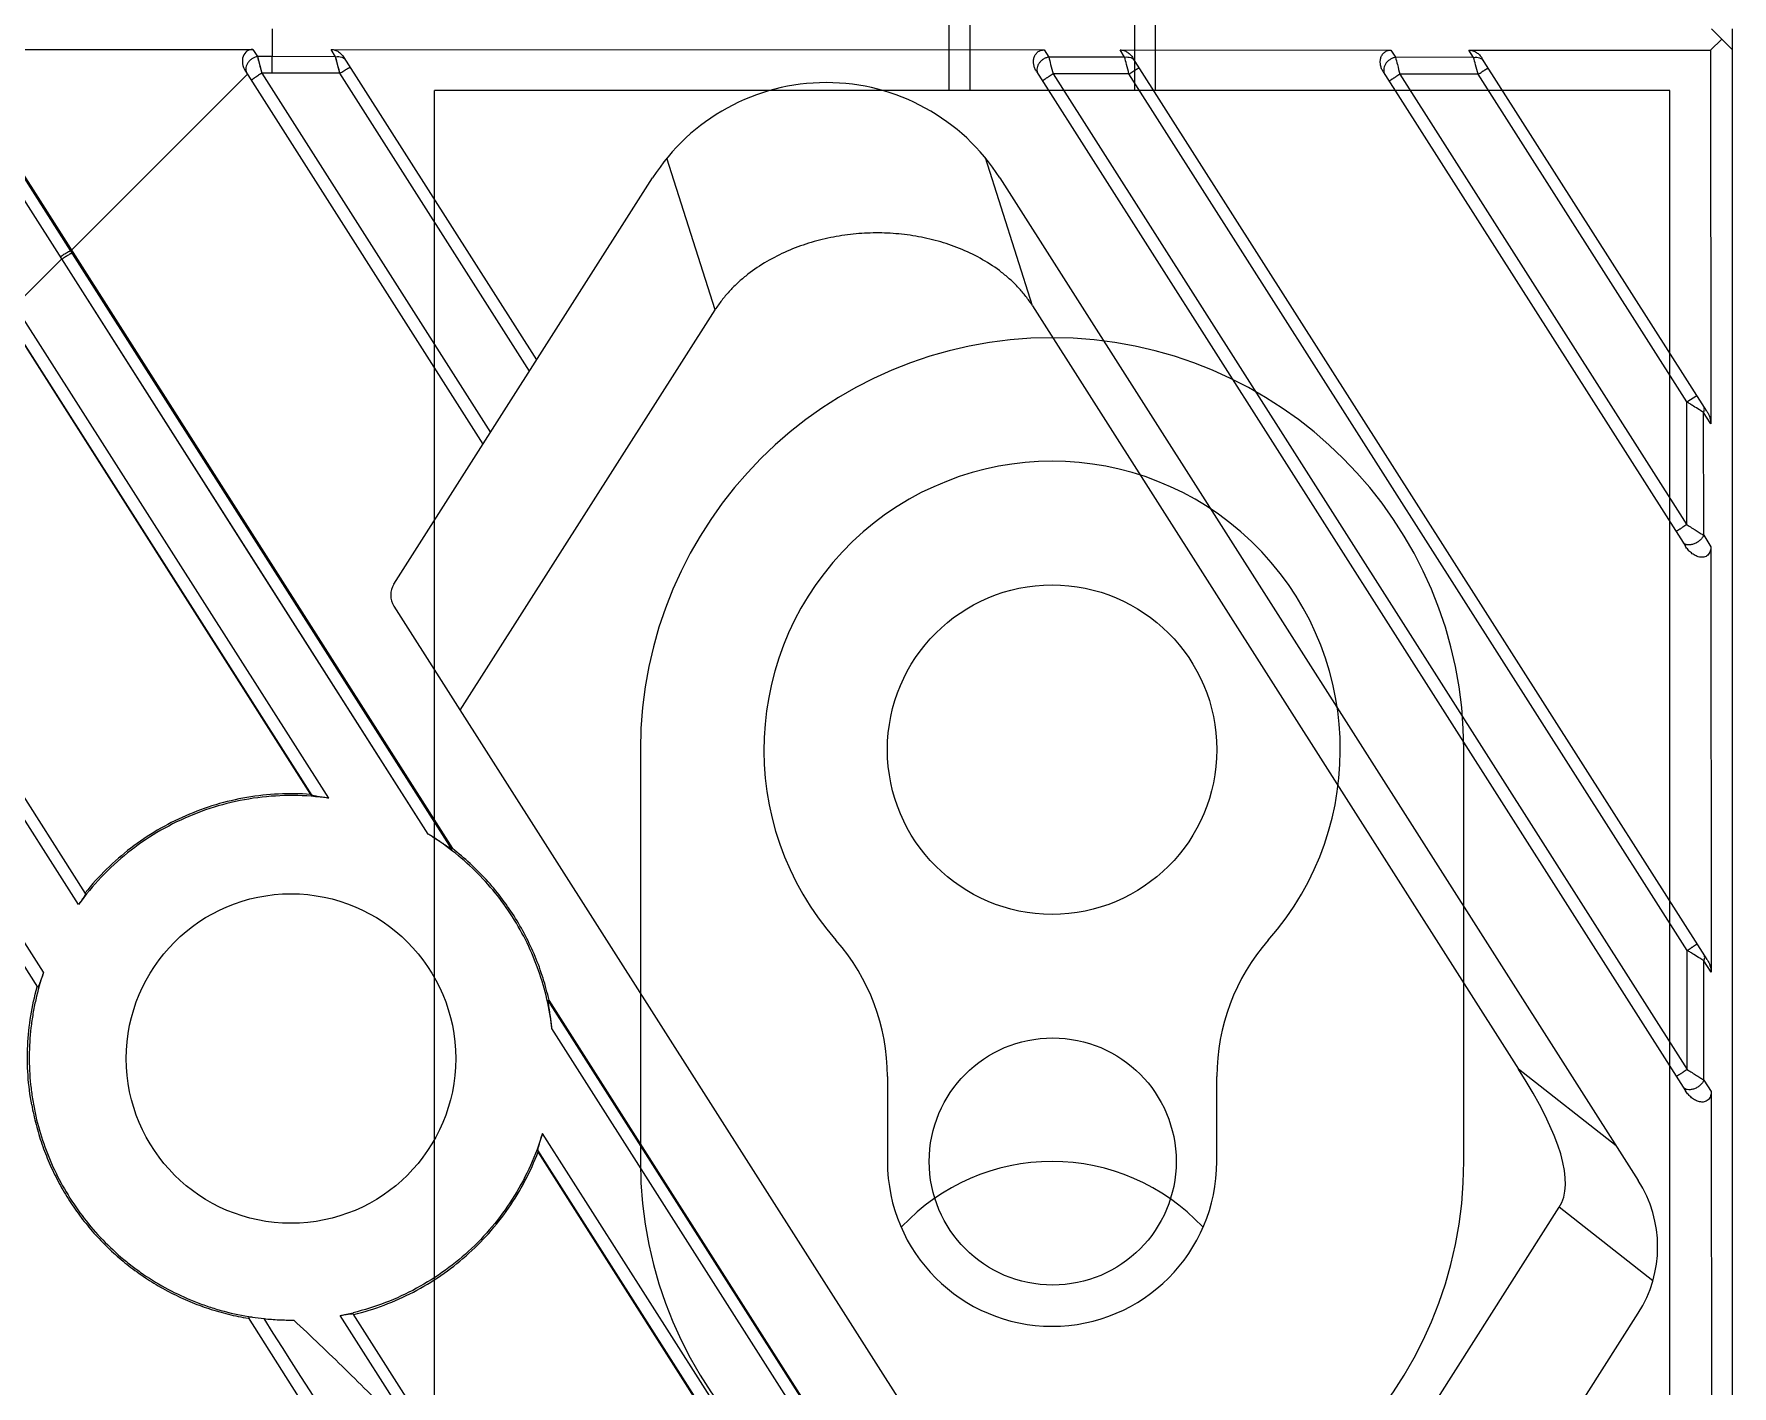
# Model space of a CAD drawing. Header units: millimetres. Extents: x 1409 to 26878, y 589 to 5187.
# Drawn here: x 17763.71 to 17804.96, y 2892.15 to 2924.97 of the extents above; entities that cross this region are included whole.
import ezdxf

# ---------------------------------------------------------------- set-up
doc = ezdxf.new("R2010")
doc.units = ezdxf.units.MM
doc.layers.add('02___PRT_ALL_AXES', color=7, linetype='Continuous')

# ---------------------------------------------------------------- blocks, each defined once
blk = doc.blocks.new('dfx')
at = {"color": 114, "linetype": 'Continuous', "lineweight": -3, "true_color": 0x139b48}
for p, q in [((13705.482, 8861.227), (13705.482, 8869.727)), ((13710.482, 8869.727), (13710.482, 8861.227)), ((13692.982, 8801.227), (13692.982, 8861.227)), ((13722.982, 8861.227), (13692.982, 8861.227)), ((13722.982, 8188.727), (13722.982, 8861.227)), ((13697.982, 8845.227), (13697.982, 8835.227)), ((13717.982, 8835.227), (13717.982, 8845.227)), ((13703.982, 8837.29), (13703.982, 8835.227)), ((13711.982, 8835.227), (13711.982, 8837.29))]:
    blk.add_line(p, q, dxfattribs=at)
for centre, radius, start, end in [((13707.982, 8845.227), 10, 0, 180), ((13707.982, 8845.227), 7, 318.5904, 221.4096), ((13698.982, 8837.29), 5, 0, 41.4096), ((13716.982, 8837.29), 5, 138.5904, 180), ((13707.982, 8835.227), 10, 180, 0), ((13707.982, 8835.227), 4, 180, 0), ((13707.982, 8830.227), 5, 43.1308, 136.8692)]:
    blk.add_arc(centre, radius, start, end, dxfattribs=at)
at = {"layer": '02___PRT_ALL_AXES', "color": 114, "linetype": 'Continuous', "lineweight": -3, "true_color": 0x139b48}
for p, q in [((13705.982, 8871.227), (13705.982, 8861.227)), ((13709.982, 8871.227), (13709.982, 8861.227))]:
    blk.add_line(p, q, dxfattribs=at)
blk.add_circle((13707.982, 8845.227), 4, dxfattribs=at)
blk = doc.blocks.new('*U69')
blk.add_blockref('dfx', (-13416.982, -8530.477))
blk = doc.blocks.new('*U70')
at = {"color": 0, "linetype": 'ByBlock', "lineweight": -2, "transparency": 16777216}
blk.add_blockref('*U69', (2400, 0), dxfattribs=at)
blk = doc.blocks.new('1111')
at = {"color": 7, "linetype": 'Continuous'}
for p, q in [((16567.325, 7051.634), (16567.325, 7050.959)), ((16602.261, 7051.114), (16602.531, 7051.384)), ((16602.781, 7051.134), (16602.281, 7051.634)), ((16602.781, 7051.634), (16602.781, 6714.134)), ((16562.793, 7030.64), (16549.862, 7050.939)), ((16559.164, 7051.134), (16566.856, 7051.134)), ((16559.455, 7050.956), (16571.703, 7031.73)), ((16566.856, 7051.134), (16566.967, 7050.959)), ((16566.967, 7050.959), (16567.07, 7050.556)), ((16567.325, 7050.959), (16566.967, 7050.959)), ((16566.967, 7050.959), (16566.979, 7050.912)), ((16566.979, 7050.912), (16566.993, 7050.858)), ((16568.865, 7050.958), (16567.325, 7050.959)), ((16567.325, 7050.556), (16567.325, 7050.959)), ((16567.325, 7050.901), (16567.325, 7050.959)), ((16567.325, 7050.829), (16567.325, 7050.901)), ((16568.754, 7051.133), (16586.072, 7051.123)), ((16568.865, 7050.958), (16568.754, 7051.133)), ((16568.968, 7050.555), (16568.865, 7050.958)), ((16568.879, 7050.907), (16568.865, 7050.958)), ((16568.894, 7050.846), (16568.879, 7050.907)), ((16573.748, 7043.595), (16569.07, 7050.938)), ((16586.072, 7051.123), (16586.185, 7050.947)), ((16588.029, 7050.946), (16586.185, 7050.947)), ((16587.916, 7051.122), (16594.495, 7051.118)), ((16588.029, 7050.946), (16587.916, 7051.122)), ((16602.174, 7029.042), (16588.23, 7050.929)), ((16594.495, 7051.118), (16594.607, 7050.942)), ((16596.505, 7050.94), (16594.607, 7050.942)), ((16596.392, 7051.117), (16602.261, 7051.114)), ((16596.505, 7050.94), (16596.392, 7051.117)), ((16602.166, 7042.354), (16596.706, 7050.924)), ((16602.261, 7051.114), (16602.266, 7042.04)), ((16561.631, 7028.37), (16547.465, 7050.606)), ((16557.058, 7050.624), (16568.256, 7033.046)), ((16562.213, 7046.047), (16559.34, 7050.557)), ((16562.429, 7046.249), (16559.591, 7050.703)), ((16566.721, 7050.53), (16562.448, 7046.257)), ((16566.673, 7050.606), (16572.444, 7041.547)), ((16566.993, 7050.858), (16567.027, 7050.724)), ((16567.027, 7050.724), (16567.048, 7050.643)), ((16567.048, 7050.643), (16567.07, 7050.556)), ((16567.07, 7050.556), (16572.627, 7041.835)), ((16567.325, 7050.556), (16567.07, 7050.556)), ((16567.325, 7050.745), (16567.325, 7050.829)), ((16567.325, 7050.653), (16567.325, 7050.745)), ((16567.325, 7050.556), (16567.325, 7050.653)), ((16568.968, 7050.555), (16567.325, 7050.556)), ((16568.911, 7050.779), (16568.894, 7050.846)), ((16568.929, 7050.71), (16568.911, 7050.779)), ((16568.948, 7050.636), (16568.929, 7050.71)), ((16568.968, 7050.555), (16568.948, 7050.636)), ((16573.576, 7043.324), (16568.968, 7050.555)), ((16585.888, 7050.595), (16601.654, 7025.848)), ((16588.134, 7050.538), (16586.29, 7050.54)), ((16586.29, 7050.54), (16601.695, 7026.365)), ((16601.692, 7029.261), (16588.134, 7050.538)), ((16594.31, 7050.59), (16601.647, 7039.073)), ((16596.613, 7050.531), (16594.714, 7050.532)), ((16594.714, 7050.532), (16601.683, 7039.595)), ((16601.681, 7042.577), (16596.613, 7050.531)), ((16578.083, 7044.815), (16576.911, 7048.494)), ((16585.789, 7044.911), (16584.646, 7048.5)), ((16570.281, 7038.152), (16576.564, 7048.014)), ((16584.998, 7048.014), (16600.504, 7023.675)), ((16562.213, 7046.047), (16561.081, 7044.915)), ((16571.109, 7032.085), (16562.213, 7046.047)), ((16566.831, 7038.799), (16562.213, 7046.047)), ((16562.448, 7046.257), (16562.429, 7046.249)), ((16571.688, 7031.715), (16562.429, 7046.249)), ((16568.703, 7032.953), (16561.117, 7044.859)), ((16571.888, 7035.091), (16578.083, 7044.815)), ((16585.789, 7044.911), (16597.596, 7026.378)), ((16568.292, 7033.024), (16560.864, 7044.684)), ((16601.681, 7042.577), (16601.924, 7042.732)), ((16601.683, 7039.595), (16601.681, 7042.577)), ((16602.092, 7039.337), (16602.09, 7042.317)), ((16602.266, 7042.04), (16602.09, 7042.317)), ((16562.62, 7030.37), (16556.36, 7040.194)), ((16561.77, 7028.727), (16555.202, 7039.036)), ((16602.092, 7039.337), (16602.268, 7039.059)), ((16602.268, 7039.059), (16602.274, 7028.728)), ((16571.109, 7032.085), (16566.831, 7038.799)), ((16570.281, 7037.615), (16590.438, 7005.975)), ((16571.703, 7031.73), (16571.688, 7031.715)), ((16601.695, 7026.365), (16601.692, 7029.261)), ((16602.098, 7029.005), (16602, 7029.067)), ((16602.1, 7026.109), (16602.098, 7029.005)), ((16602.274, 7028.728), (16602.098, 7029.005)), ((16561.615, 7028.374), (16561.619, 7028.389)), ((16561.615, 7028.374), (16561.619, 7028.389)), ((16574.028, 7028.042), (16574.048, 7028.05)), ((16589.644, 7003.529), (16574.028, 7028.042)), ((16578.403, 7021.175), (16574.028, 7028.042)), ((16589.655, 7003.551), (16574.048, 7028.05)), ((16589.407, 7003.369), (16574.119, 7027.362)), ((16582.231, 7014.631), (16574.119, 7027.362)), ((16599.968, 7024.516), (16597.596, 7026.378)), ((16602.1, 7026.109), (16602.276, 7025.833)), ((16602.276, 7025.833), (16602.282, 7016.178)), ((16588.31, 7002.182), (16573.889, 7024.815)), ((16588.044, 7002.02), (16573.779, 7024.412)), ((16583.531, 7009.104), (16573.779, 7024.412)), ((16588.062, 7001.958), (16573.784, 7024.37)), ((16589.081, 7008.105), (16598.585, 7023.023)), ((16600.858, 7021.239), (16598.585, 7023.023)), ((16585.991, 7009.264), (16578.403, 7021.175)), ((16571.12, 7017.032), (16568.977, 7020.395)), ((16602.181, 6968.814), (16569.293, 7020.437)), ((16591.281, 7005.975), (16600.504, 7020.451)), ((16566.741, 7020.328), (16566.756, 7020.325)), ((16566.741, 7020.327), (16566.756, 7020.325)), ((16601.659, 6965.538), (16566.745, 7020.343))]:
    blk.add_line(p, q, dxfattribs=at)
for centre, radius, start, end in [((16580.781, 7045.328), 5, 32.5, 147.5), ((16570.703, 7037.883), 0.5, 147.5, 212.5), ((16560.872, 7020.721), 14.367, 58.9037, 59.073), ((16559.53, 7022.898), 14.329, 5.8942, 6.0629), ((16597.974, 7022.063), 3, 327.5, 32.5), ((16567.793, 7026.652), 6.368, 280.7105, 283.5725)]:
    blk.add_arc(centre, radius, start, end, dxfattribs=at)
for centre, major_axis, ratio, start_param, end_param in [((16566.923, 7050.773), (-0.194, 0.328), 0.787311, -0.43637, 1.612024), ((16574.5, 7041.823), (-24.038, 18.866), 0.163628, -3.125474, -2.706063)]:
    blk.add_ellipse(centre, major_axis=major_axis, ratio=ratio, start_param=start_param, end_param=end_param, dxfattribs=at)
for points, knots in [([(16566.967, 7050.959), (16566.943, 7050.955), (16566.894, 7050.941), (16566.826, 7050.905), (16566.768, 7050.856), (16566.722, 7050.797), (16566.692, 7050.732), (16566.68, 7050.664), (16566.686, 7050.599), (16566.703, 7050.559), (16566.714, 7050.541)], [0, 0, 0, 0, 0.132103, 0.266706, 0.400919, 0.531889, 0.657442, 0.776606, 0.890013, 1, 1, 1, 1]), ([(16568.754, 7051.133), (16568.77, 7051.133), (16568.802, 7051.131), (16568.849, 7051.119), (16568.894, 7051.1), (16568.95, 7051.068), (16569.013, 7051.016), (16569.053, 7050.965), (16569.07, 7050.938)], [0, 0, 0, 0, 0.125076, 0.250224, 0.375326, 0.500428, 0.750209, 1, 1, 1, 1]), ([(16568.865, 7050.958), (16568.891, 7050.963), (16568.941, 7050.965), (16569.002, 7050.952), (16569.045, 7050.932), (16569.074, 7050.913), (16569.098, 7050.89), (16569.112, 7050.872), (16569.118, 7050.863)], [0, 0, 0, 0, 0.269154, 0.523955, 0.646441, 0.766041, 0.883622, 1, 1, 1, 1]), ([(16585.888, 7050.595), (16585.873, 7050.619), (16585.847, 7050.67), (16585.821, 7050.753), (16585.812, 7050.838), (16585.821, 7050.91), (16585.839, 7050.964), (16585.858, 7051.003), (16585.883, 7051.038), (16585.913, 7051.068), (16585.948, 7051.093), (16585.988, 7051.111), (16586.03, 7051.121), (16586.058, 7051.123), (16586.072, 7051.123)], [0, 0, 0, 0, 0.124998, 0.24996, 0.374876, 0.499711, 0.562238, 0.624764, 0.687297, 0.749832, 0.812366, 0.874896, 0.937452, 1, 1, 1, 1]), ([(16586.185, 7050.947), (16586.16, 7050.943), (16586.111, 7050.929), (16586.043, 7050.893), (16585.985, 7050.844), (16585.939, 7050.785), (16585.908, 7050.72), (16585.897, 7050.663), (16585.898, 7050.619), (16585.904, 7050.588), (16585.914, 7050.558), (16585.924, 7050.539), (16585.929, 7050.531)], [0, 0, 0, 0, 0.132249, 0.267144, 0.401673, 0.532854, 0.6584, 0.777273, 0.834477, 0.89042, 0.945481, 1, 1, 1, 1]), ([(16586.185, 7050.947), (16586.2, 7050.889), (16586.236, 7050.753), (16586.271, 7050.617), (16586.29, 7050.54)], [0, 0, 0, 0, 0.43085, 1, 1, 1, 1]), ([(16587.916, 7051.122), (16587.932, 7051.122), (16587.964, 7051.119), (16588.011, 7051.108), (16588.056, 7051.089), (16588.111, 7051.058), (16588.173, 7051.006), (16588.213, 7050.955), (16588.23, 7050.929)], [0, 0, 0, 0, 0.125034, 0.250153, 0.375239, 0.500339, 0.750146, 1, 1, 1, 1]), ([(16588.029, 7050.946), (16588.054, 7050.95), (16588.104, 7050.953), (16588.164, 7050.94), (16588.207, 7050.92), (16588.235, 7050.902), (16588.26, 7050.879), (16588.273, 7050.861), (16588.279, 7050.852)], [0, 0, 0, 0, 0.27, 0.525026, 0.647396, 0.766756, 0.884004, 1, 1, 1, 1]), ([(16588.134, 7050.538), (16588.115, 7050.616), (16588.08, 7050.752), (16588.044, 7050.887), (16588.029, 7050.946)], [0, 0, 0, 0, 0.56887, 1, 1, 1, 1]), ([(16594.31, 7050.59), (16594.295, 7050.614), (16594.268, 7050.665), (16594.243, 7050.748), (16594.234, 7050.833), (16594.243, 7050.905), (16594.261, 7050.959), (16594.28, 7050.998), (16594.305, 7051.033), (16594.335, 7051.063), (16594.371, 7051.088), (16594.41, 7051.106), (16594.452, 7051.116), (16594.48, 7051.118), (16594.495, 7051.118)], [0, 0, 0, 0, 0.125008, 0.249983, 0.374913, 0.49976, 0.56229, 0.624816, 0.687347, 0.749876, 0.812401, 0.874921, 0.937464, 1, 1, 1, 1]), ([(16594.607, 7050.942), (16594.583, 7050.937), (16594.533, 7050.923), (16594.466, 7050.887), (16594.407, 7050.838), (16594.361, 7050.78), (16594.33, 7050.715), (16594.319, 7050.658), (16594.32, 7050.614), (16594.326, 7050.583), (16594.336, 7050.553), (16594.345, 7050.535), (16594.351, 7050.526)], [0, 0, 0, 0, 0.132354, 0.267419, 0.402125, 0.533437, 0.659015, 0.777791, 0.834904, 0.890718, 0.945625, 1, 1, 1, 1]), ([(16594.607, 7050.942), (16594.623, 7050.883), (16594.659, 7050.746), (16594.694, 7050.61), (16594.714, 7050.532)], [0, 0, 0, 0, 0.431744, 1, 1, 1, 1]), ([(16596.392, 7051.117), (16596.408, 7051.117), (16596.44, 7051.114), (16596.487, 7051.103), (16596.531, 7051.085), (16596.587, 7051.053), (16596.649, 7051.002), (16596.688, 7050.951), (16596.706, 7050.924)], [0, 0, 0, 0, 0.12502, 0.250128, 0.375208, 0.500305, 0.750122, 1, 1, 1, 1]), ([(16596.505, 7050.94), (16596.53, 7050.945), (16596.58, 7050.947), (16596.64, 7050.935), (16596.683, 7050.915), (16596.711, 7050.896), (16596.736, 7050.874), (16596.749, 7050.856), (16596.755, 7050.847)], [0, 0, 0, 0, 0.27038, 0.525506, 0.647826, 0.767078, 0.884175, 1, 1, 1, 1]), ([(16596.613, 7050.531), (16596.593, 7050.608), (16596.557, 7050.745), (16596.521, 7050.881), (16596.505, 7050.94)], [0, 0, 0, 0, 0.567971, 1, 1, 1, 1]), ([(16567.07, 7050.556), (16567.053, 7050.546), (16567.02, 7050.525), (16566.973, 7050.494), (16566.935, 7050.469), (16566.908, 7050.45), (16566.889, 7050.437), (16566.873, 7050.425), (16566.858, 7050.415), (16566.845, 7050.406), (16566.835, 7050.398), (16566.827, 7050.391), (16566.821, 7050.386), (16566.818, 7050.383), (16566.817, 7050.381), (16566.817, 7050.381), (16566.817, 7050.38)], [0, 0, 0, 0, 0.192981, 0.379386, 0.55173, 0.630498, 0.703247, 0.769276, 0.827917, 0.878609, 0.920847, 0.954237, 0.978494, 0.99349, 0.997643, 1, 1, 1, 1]), ([(16568.968, 7050.555), (16568.984, 7050.565), (16569.016, 7050.585), (16569.062, 7050.614), (16569.099, 7050.636), (16569.126, 7050.652), (16569.144, 7050.663), (16569.161, 7050.672), (16569.175, 7050.681), (16569.188, 7050.688), (16569.199, 7050.693), (16569.208, 7050.698), (16569.214, 7050.7), (16569.218, 7050.702), (16569.22, 7050.702), (16569.221, 7050.702), (16569.221, 7050.702)], [0, 0, 0, 0, 0.19588, 0.38351, 0.555854, 0.634303, 0.706598, 0.772087, 0.83015, 0.880273, 0.921988, 0.954932, 0.978845, 0.993615, 0.997696, 1, 1, 1, 1]), ([(16586.29, 7050.54), (16586.274, 7050.529), (16586.241, 7050.508), (16586.2, 7050.482), (16586.169, 7050.461), (16586.147, 7050.447), (16586.127, 7050.434), (16586.108, 7050.421), (16586.091, 7050.41), (16586.076, 7050.4), (16586.063, 7050.391), (16586.054, 7050.384), (16586.048, 7050.38), (16586.044, 7050.377), (16586.04, 7050.374), (16586.038, 7050.372), (16586.036, 7050.371), (16586.034, 7050.369), (16586.034, 7050.368), (16586.033, 7050.368), (16586.033, 7050.368)], [0, 0, 0, 0, 0.193181, 0.379898, 0.468435, 0.5526, 0.631545, 0.704459, 0.770633, 0.829388, 0.880157, 0.92242, 0.940229, 0.955767, 0.968997, 0.979882, 0.9884, 0.994551, 0.998356, 1, 1, 1, 1]), ([(16588.134, 7050.538), (16588.151, 7050.548), (16588.182, 7050.568), (16588.221, 7050.593), (16588.251, 7050.611), (16588.271, 7050.624), (16588.291, 7050.636), (16588.309, 7050.647), (16588.325, 7050.657), (16588.339, 7050.665), (16588.352, 7050.673), (16588.361, 7050.678), (16588.367, 7050.681), (16588.371, 7050.684), (16588.375, 7050.685), (16588.377, 7050.687), (16588.38, 7050.688), (16588.381, 7050.689), (16588.382, 7050.689), (16588.383, 7050.689), (16588.383, 7050.689)], [0, 0, 0, 0, 0.196536, 0.384666, 0.473346, 0.557364, 0.635938, 0.708324, 0.77387, 0.831956, 0.882064, 0.923722, 0.94126, 0.956554, 0.96957, 0.980274, 0.988646, 0.994687, 0.998414, 1, 1, 1, 1]), ([(16594.714, 7050.532), (16594.697, 7050.522), (16594.664, 7050.5), (16594.624, 7050.474), (16594.592, 7050.454), (16594.57, 7050.44), (16594.55, 7050.427), (16594.531, 7050.414), (16594.514, 7050.403), (16594.499, 7050.393), (16594.486, 7050.384), (16594.476, 7050.378), (16594.47, 7050.373), (16594.466, 7050.371), (16594.463, 7050.368), (16594.46, 7050.366), (16594.458, 7050.365), (16594.457, 7050.364), (16594.456, 7050.363), (16594.455, 7050.363), (16594.455, 7050.362), (16594.455, 7050.362), (16594.455, 7050.362)], [0, 0, 0, 0, 0.193195, 0.379978, 0.468561, 0.552777, 0.631773, 0.704739, 0.770959, 0.829753, 0.880552, 0.92283, 0.94064, 0.956174, 0.969393, 0.980257, 0.988743, 0.994842, 0.996996, 0.998556, 0.999535, 1, 1, 1, 1]), ([(16596.613, 7050.531), (16596.629, 7050.541), (16596.66, 7050.561), (16596.699, 7050.585), (16596.728, 7050.604), (16596.749, 7050.617), (16596.768, 7050.629), (16596.786, 7050.64), (16596.802, 7050.65), (16596.816, 7050.659), (16596.829, 7050.666), (16596.838, 7050.672), (16596.844, 7050.675), (16596.848, 7050.677), (16596.851, 7050.679), (16596.854, 7050.681), (16596.856, 7050.682), (16596.857, 7050.683), (16596.858, 7050.683), (16596.859, 7050.683), (16596.859, 7050.683), (16596.859, 7050.683), (16596.859, 7050.683)], [0, 0, 0, 0, 0.196747, 0.385025, 0.473758, 0.557816, 0.636419, 0.708823, 0.774377, 0.832462, 0.88256, 0.924197, 0.94172, 0.956996, 0.969989, 0.980663, 0.988996, 0.99498, 0.997091, 0.998616, 0.999566, 1, 1, 1, 1]), ([(16585.789, 7044.911), (16585.74, 7044.989), (16585.633, 7045.14), (16585.452, 7045.351), (16585.255, 7045.546), (16584.972, 7045.783), (16584.586, 7046.04), (16584.088, 7046.285), (16583.565, 7046.47), (16583.025, 7046.597), (16582.474, 7046.669), (16581.92, 7046.686), (16581.366, 7046.65), (16580.819, 7046.56), (16580.283, 7046.416), (16579.765, 7046.217), (16579.273, 7045.959), (16578.893, 7045.695), (16578.613, 7045.453), (16578.418, 7045.256), (16578.239, 7045.044), (16578.133, 7044.893), (16578.083, 7044.815)], [0, 0, 0, 0, 0.031255, 0.062514, 0.093771, 0.125031, 0.187511, 0.25, 0.312495, 0.374993, 0.437494, 0.499995, 0.562497, 0.624998, 0.687497, 0.749994, 0.812485, 0.874969, 0.906228, 0.937485, 0.968745, 1, 1, 1, 1]), ([(16562.177, 7046.103), (16562.193, 7046.113), (16562.223, 7046.131), (16562.266, 7046.159), (16562.307, 7046.183), (16562.339, 7046.202), (16562.362, 7046.215), (16562.377, 7046.224), (16562.39, 7046.231), (16562.401, 7046.237), (16562.411, 7046.242), (16562.419, 7046.246), (16562.424, 7046.248), (16562.427, 7046.249), (16562.428, 7046.249), (16562.429, 7046.249)], [0, 0, 0, 0, 0.185904, 0.364799, 0.530709, 0.67822, 0.743524, 0.802455, 0.854544, 0.899355, 0.936537, 0.96581, 0.98697, 0.994492, 1, 1, 1, 1]), ([(16562.213, 7046.047), (16562.228, 7046.057), (16562.258, 7046.075), (16562.302, 7046.103), (16562.343, 7046.127), (16562.375, 7046.146), (16562.397, 7046.159), (16562.412, 7046.168), (16562.426, 7046.175), (16562.437, 7046.181), (16562.447, 7046.186), (16562.454, 7046.19), (16562.46, 7046.192), (16562.463, 7046.193), (16562.464, 7046.193), (16562.464, 7046.193)], [0, 0, 0, 0, 0.185904, 0.364799, 0.530709, 0.678219, 0.743524, 0.802455, 0.854544, 0.899355, 0.936537, 0.96581, 0.98697, 0.994492, 1, 1, 1, 1]), ([(16601.99, 7042.381), (16601.941, 7042.413), (16601.865, 7042.461), (16601.762, 7042.526), (16601.708, 7042.56), (16601.681, 7042.577)], [0, 0, 0, 0, 0.476069, 0.735074, 1, 1, 1, 1]), ([(16602.09, 7042.317), (16602.074, 7042.327), (16602.041, 7042.349), (16602.008, 7042.37), (16601.99, 7042.381)], [0, 0, 0, 0, 0.462253, 1, 1, 1, 1]), ([(16602.09, 7042.317), (16602.096, 7042.331), (16602.105, 7042.359), (16602.11, 7042.402), (16602.105, 7042.441), (16602.095, 7042.465), (16602.088, 7042.475)], [0, 0, 0, 0, 0.279415, 0.535853, 0.773357, 1, 1, 1, 1]), ([(16602.166, 7042.354), (16602.181, 7042.33), (16602.208, 7042.282), (16602.24, 7042.204), (16602.261, 7042.123), (16602.266, 7042.068), (16602.266, 7042.04)], [0, 0, 0, 0, 0.250061, 0.500124, 0.750098, 1, 1, 1, 1]), ([(16601.683, 7039.595), (16601.666, 7039.585), (16601.633, 7039.564), (16601.592, 7039.537), (16601.561, 7039.517), (16601.539, 7039.503), (16601.518, 7039.49), (16601.499, 7039.478), (16601.481, 7039.467), (16601.466, 7039.457), (16601.454, 7039.45), (16601.446, 7039.445), (16601.441, 7039.442), (16601.436, 7039.439), (16601.432, 7039.436), (16601.429, 7039.434), (16601.426, 7039.433), (16601.424, 7039.431), (16601.423, 7039.431), (16601.422, 7039.43), (16601.422, 7039.43), (16601.421, 7039.43), (16601.421, 7039.429), (16601.42, 7039.429), (16601.42, 7039.429), (16601.42, 7039.429)], [0, 0, 0, 0, 0.193072, 0.379851, 0.468466, 0.552728, 0.631782, 0.70481, 0.771095, 0.82995, 0.880802, 0.903059, 0.923122, 0.940945, 0.956489, 0.969711, 0.980571, 0.985107, 0.989043, 0.992379, 0.995113, 0.997243, 0.998767, 0.999685, 1, 1, 1, 1]), ([(16601.683, 7039.595), (16601.722, 7039.571), (16601.78, 7039.535), (16601.855, 7039.487), (16601.909, 7039.453), (16601.961, 7039.42), (16602.009, 7039.39), (16602.052, 7039.362), (16602.079, 7039.345), (16602.092, 7039.337)], [0, 0, 0, 0, 0.284281, 0.422319, 0.555506, 0.682033, 0.799865, 0.906677, 1, 1, 1, 1]), ([(16602.092, 7039.337), (16602.081, 7039.313), (16602.052, 7039.265), (16601.993, 7039.205), (16601.921, 7039.155), (16601.854, 7039.125), (16601.799, 7039.11), (16601.748, 7039.102), (16601.698, 7039.104), (16601.654, 7039.116), (16601.625, 7039.13), (16601.601, 7039.149), (16601.589, 7039.164), (16601.584, 7039.173)], [0, 0, 0, 0, 0.12692, 0.265046, 0.408283, 0.54943, 0.617147, 0.681936, 0.800611, 0.854541, 0.905158, 0.953281, 1, 1, 1, 1]), ([(16602.268, 7039.059), (16602.268, 7039.041), (16602.266, 7039.004), (16602.253, 7038.95), (16602.23, 7038.9), (16602.196, 7038.856), (16602.15, 7038.824), (16602.098, 7038.805), (16602.042, 7038.801), (16601.969, 7038.81), (16601.9, 7038.837), (16601.837, 7038.875), (16601.777, 7038.918), (16601.711, 7038.983), (16601.667, 7039.042), (16601.647, 7039.073)], [0, 0, 0, 0, 0.062552, 0.125092, 0.187594, 0.250054, 0.312487, 0.374934, 0.437422, 0.499942, 0.624747, 0.68731, 0.749876, 0.874918, 1, 1, 1, 1]), ([(16568.703, 7032.953), (16568.417, 7032.995), (16567.838, 7033.039), (16566.969, 7032.986), (16566.115, 7032.816), (16565.292, 7032.531), (16564.516, 7032.137), (16563.8, 7031.641), (16563.159, 7031.052), (16562.789, 7030.605), (16562.62, 7030.37)], [0, 0, 0, 0, 0.125038, 0.250066, 0.375086, 0.500094, 0.62509, 0.750072, 0.87504, 1, 1, 1, 1]), ([(16568.256, 7033.046), (16567.998, 7033.065), (16567.479, 7033.071), (16566.706, 7032.987), (16565.948, 7032.81), (16565.217, 7032.542), (16564.525, 7032.188), (16563.88, 7031.753), (16563.292, 7031.244), (16562.944, 7030.859), (16562.783, 7030.657)], [0, 0, 0, 0, 0.125036, 0.25006, 0.375079, 0.500086, 0.625081, 0.750066, 0.875036, 1, 1, 1, 1]), ([(16568.703, 7032.953), (16568.681, 7032.956), (16568.636, 7032.963), (16568.571, 7032.973), (16568.508, 7032.982), (16568.449, 7032.991), (16568.403, 7032.999), (16568.369, 7033.004), (16568.348, 7033.009), (16568.329, 7033.013), (16568.313, 7033.017), (16568.303, 7033.02), (16568.296, 7033.022), (16568.294, 7033.024), (16568.292, 7033.024)], [0, 0, 0, 0, 0.162353, 0.322194, 0.476364, 0.621369, 0.752677, 0.811438, 0.86447, 0.910827, 0.949499, 0.97949, 0.990967, 1, 1, 1, 1]), ([(16571.716, 6998.067), (16570.8, 6999.504), (16568.968, 7002.378), (16566.221, 7006.69), (16563.474, 7011.001), (16560.728, 7015.313), (16557.982, 7019.625), (16554.321, 7025.373), (16551.576, 7029.683), (16549.746, 7032.557)], [0, 0, 0, 0, 0.125015, 0.250035, 0.375056, 0.500076, 0.625089, 0.750088, 1, 1, 1, 1]), ([(16571.688, 7031.715), (16571.687, 7031.715), (16571.686, 7031.715), (16571.684, 7031.716), (16571.68, 7031.717), (16571.676, 7031.72), (16571.67, 7031.722), (16571.662, 7031.727), (16571.651, 7031.734), (16571.636, 7031.744), (16571.62, 7031.754), (16571.603, 7031.765), (16571.586, 7031.777), (16571.568, 7031.789), (16571.543, 7031.805), (16571.512, 7031.826), (16571.474, 7031.852), (16571.435, 7031.878), (16571.395, 7031.904), (16571.355, 7031.93), (16571.315, 7031.956), (16571.261, 7031.991), (16571.192, 7032.034), (16571.137, 7032.068), (16571.109, 7032.085)], [0, 0, 0, 0, 0.002053, 0.005808, 0.011386, 0.018659, 0.0274, 0.037381, 0.060315, 0.086166, 0.114081, 0.14349, 0.174006, 0.205377, 0.237413, 0.302999, 0.370059, 0.43817, 0.507062, 0.576549, 0.646498, 0.716802, 0.858145, 1, 1, 1, 1]), ([(16574.119, 7027.362), (16574.092, 7027.602), (16574.01, 7028.079), (16573.807, 7028.776), (16573.527, 7029.446), (16573.172, 7030.079), (16572.748, 7030.668), (16572.26, 7031.205), (16571.714, 7031.683), (16571.315, 7031.959), (16571.109, 7032.085)], [0, 0, 0, 0, 0.124981, 0.249966, 0.37496, 0.499959, 0.624963, 0.749972, 0.874983, 1, 1, 1, 1]), ([(16574.048, 7028.05), (16574.007, 7028.231), (16573.91, 7028.589), (16573.719, 7029.112), (16573.483, 7029.617), (16573.205, 7030.099), (16572.885, 7030.556), (16572.528, 7030.983), (16572.134, 7031.377), (16571.85, 7031.616), (16571.703, 7031.73)], [0, 0, 0, 0, 0.124982, 0.249976, 0.374968, 0.499968, 0.624972, 0.749977, 0.87499, 1, 1, 1, 1]), ([(16573.672, 6997.906), (16571.93, 7000.64), (16569.317, 7004.741), (16565.833, 7010.209), (16563.22, 7014.31), (16560.608, 7018.412), (16557.126, 7023.88), (16554.514, 7027.98), (16552.774, 7030.713)], [0, 0, 0, 0, 0.250021, 0.375037, 0.500053, 0.625064, 0.750065, 1, 1, 1, 1]), ([(16562.793, 7030.64), (16562.793, 7030.64), (16562.794, 7030.639), (16562.794, 7030.637), (16562.793, 7030.634), (16562.792, 7030.629), (16562.788, 7030.622), (16562.783, 7030.611), (16562.776, 7030.599), (16562.764, 7030.578), (16562.745, 7030.548), (16562.718, 7030.509), (16562.688, 7030.465), (16562.655, 7030.418), (16562.632, 7030.386), (16562.62, 7030.37)], [0, 0, 0, 0, 0.00486, 0.011371, 0.019892, 0.030557, 0.058431, 0.094903, 0.139609, 0.19204, 0.317727, 0.466859, 0.633979, 0.813556, 1, 1, 1, 1]), ([(16601.692, 7029.261), (16601.708, 7029.271), (16601.739, 7029.291), (16601.778, 7029.316), (16601.807, 7029.335), (16601.827, 7029.348), (16601.846, 7029.36), (16601.864, 7029.371), (16601.879, 7029.382), (16601.893, 7029.391), (16601.905, 7029.399), (16601.914, 7029.405), (16601.92, 7029.409), (16601.923, 7029.411), (16601.926, 7029.414), (16601.929, 7029.415), (16601.931, 7029.417), (16601.932, 7029.418), (16601.933, 7029.418), (16601.933, 7029.419), (16601.933, 7029.419), (16601.933, 7029.419), (16601.933, 7029.419)], [0, 0, 0, 0, 0.197036, 0.385429, 0.47417, 0.55821, 0.636776, 0.709129, 0.774625, 0.832649, 0.882687, 0.92427, 0.94177, 0.957025, 0.97, 0.98066, 0.988983, 0.994962, 0.997072, 0.998599, 0.999554, 1, 1, 1, 1]), ([(16602, 7029.067), (16601.951, 7029.098), (16601.876, 7029.145), (16601.773, 7029.21), (16601.719, 7029.244), (16601.692, 7029.261)], [0, 0, 0, 0, 0.475095, 0.734344, 1, 1, 1, 1]), ([(16602.098, 7029.005), (16602.104, 7029.019), (16602.114, 7029.047), (16602.119, 7029.09), (16602.113, 7029.13), (16602.102, 7029.153), (16602.096, 7029.164)], [0, 0, 0, 0, 0.278272, 0.534425, 0.772409, 1, 1, 1, 1]), ([(16602.174, 7029.042), (16602.188, 7029.019), (16602.216, 7028.97), (16602.247, 7028.893), (16602.269, 7028.812), (16602.274, 7028.756), (16602.274, 7028.728)], [0, 0, 0, 0, 0.250039, 0.500094, 0.750076, 1, 1, 1, 1]), ([(16561.77, 7028.727), (16561.695, 7028.509), (16561.6, 7028.176), (16561.511, 7027.724), (16561.446, 7027.267), (16561.411, 7026.691), (16561.439, 7026.115), (16561.499, 7025.657), (16561.583, 7025.204), (16561.735, 7024.647), (16561.988, 7024.002), (16562.31, 7023.389), (16562.696, 7022.813), (16563.142, 7022.284), (16563.56, 7021.885), (16563.918, 7021.594), (16564.292, 7021.324), (16564.786, 7021.024), (16565.31, 7020.78), (16565.742, 7020.62), (16566.183, 7020.483), (16566.521, 7020.408), (16566.749, 7020.37)], [0, 0, 0, 0, 0.062465, 0.09371, 0.124954, 0.187423, 0.249897, 0.281147, 0.312399, 0.374884, 0.437375, 0.499873, 0.562375, 0.624883, 0.687394, 0.718662, 0.74993, 0.812444, 0.874956, 0.906224, 0.937489, 1, 1, 1, 1]), ([(16561.77, 7028.727), (16561.763, 7028.706), (16561.748, 7028.663), (16561.73, 7028.61), (16561.715, 7028.569), (16561.705, 7028.539), (16561.695, 7028.511), (16561.685, 7028.483), (16561.675, 7028.458), (16561.666, 7028.435), (16561.659, 7028.417), (16561.654, 7028.404), (16561.65, 7028.396), (16561.647, 7028.389), (16561.644, 7028.383), (16561.641, 7028.378), (16561.638, 7028.374), (16561.636, 7028.371), (16561.635, 7028.37), (16561.634, 7028.369), (16561.632, 7028.369), (16561.631, 7028.37), (16561.631, 7028.37)], [0, 0, 0, 0, 0.175283, 0.348109, 0.432321, 0.514346, 0.59346, 0.668867, 0.739557, 0.804382, 0.861964, 0.887574, 0.910808, 0.931471, 0.949381, 0.964401, 0.97644, 0.985462, 0.988889, 0.991668, 0.995798, 1, 1, 1, 1]), ([(16561.483, 7025.51), (16561.44, 7025.747), (16561.38, 7026.226), (16561.373, 7026.95), (16561.447, 7027.67), (16561.55, 7028.142), (16561.615, 7028.374)], [0, 0, 0, 0, 0.250029, 0.500031, 0.750017, 1, 1, 1, 1]), ([(16574.119, 7027.362), (16574.115, 7027.395), (16574.107, 7027.459), (16574.097, 7027.54), (16574.088, 7027.604), (16574.082, 7027.652), (16574.075, 7027.699), (16574.068, 7027.745), (16574.061, 7027.792), (16574.054, 7027.837), (16574.048, 7027.874), (16574.044, 7027.903), (16574.04, 7027.924), (16574.037, 7027.945), (16574.034, 7027.964), (16574.032, 7027.983), (16574.03, 7028), (16574.028, 7028.013), (16574.027, 7028.023), (16574.027, 7028.029), (16574.027, 7028.034), (16574.027, 7028.037), (16574.027, 7028.04), (16574.028, 7028.041), (16574.028, 7028.042)], [0, 0, 0, 0, 0.142745, 0.284716, 0.355234, 0.425328, 0.49489, 0.563783, 0.631816, 0.698713, 0.764049, 0.795926, 0.827114, 0.857427, 0.886615, 0.914302, 0.939935, 0.962686, 0.972603, 0.981305, 0.988563, 0.994152, 0.99793, 1, 1, 1, 1]), ([(16601.695, 7026.365), (16601.678, 7026.354), (16601.645, 7026.333), (16601.603, 7026.307), (16601.572, 7026.287), (16601.55, 7026.273), (16601.529, 7026.26), (16601.509, 7026.248), (16601.492, 7026.237), (16601.476, 7026.228), (16601.463, 7026.219), (16601.453, 7026.214), (16601.446, 7026.21), (16601.442, 7026.207), (16601.438, 7026.205), (16601.435, 7026.204), (16601.433, 7026.202), (16601.431, 7026.202), (16601.43, 7026.201), (16601.429, 7026.201), (16601.429, 7026.201), (16601.429, 7026.201)], [0, 0, 0, 0, 0.192802, 0.379408, 0.467967, 0.552191, 0.631222, 0.704241, 0.770527, 0.829393, 0.880263, 0.92261, 0.940451, 0.956014, 0.969259, 0.980148, 0.988655, 0.994774, 0.998509, 0.999504, 1, 1, 1, 1]), ([(16601.695, 7026.365), (16601.733, 7026.34), (16601.791, 7026.304), (16601.866, 7026.257), (16601.92, 7026.223), (16601.971, 7026.191), (16602.018, 7026.161), (16602.061, 7026.134), (16602.088, 7026.117), (16602.1, 7026.109)], [0, 0, 0, 0, 0.285447, 0.423782, 0.557073, 0.683505, 0.801042, 0.907362, 1, 1, 1, 1]), ([(16602.1, 7026.109), (16602.09, 7026.085), (16602.061, 7026.037), (16602.002, 7025.976), (16601.93, 7025.926), (16601.863, 7025.896), (16601.808, 7025.882), (16601.757, 7025.875), (16601.707, 7025.876), (16601.662, 7025.889), (16601.633, 7025.904), (16601.609, 7025.923), (16601.597, 7025.938), (16601.591, 7025.946)], [0, 0, 0, 0, 0.126818, 0.264561, 0.407299, 0.548001, 0.615572, 0.68029, 0.79911, 0.853278, 0.904242, 0.952798, 1, 1, 1, 1]), ([(16602.276, 7025.833), (16602.276, 7025.815), (16602.274, 7025.778), (16602.261, 7025.724), (16602.238, 7025.673), (16602.203, 7025.629), (16602.158, 7025.597), (16602.105, 7025.579), (16602.049, 7025.575), (16601.976, 7025.584), (16601.907, 7025.612), (16601.843, 7025.649), (16601.784, 7025.693), (16601.718, 7025.758), (16601.674, 7025.817), (16601.654, 7025.848)], [0, 0, 0, 0, 0.062571, 0.12513, 0.187649, 0.250122, 0.312559, 0.375004, 0.437483, 0.49999, 0.624773, 0.687326, 0.749883, 0.874917, 1, 1, 1, 1]), ([(16561.483, 7025.51), (16561.512, 7025.348), (16561.583, 7025.028), (16561.725, 7024.557), (16561.904, 7024.099), (16562.117, 7023.655), (16562.363, 7023.229), (16562.641, 7022.824), (16562.95, 7022.44), (16563.287, 7022.082), (16563.65, 7021.75), (16564.038, 7021.447), (16564.448, 7021.175), (16564.877, 7020.934), (16565.324, 7020.728), (16565.785, 7020.556), (16566.258, 7020.42), (16566.58, 7020.354), (16566.741, 7020.327)], [0, 0, 0, 0, 0.062478, 0.124963, 0.18745, 0.249943, 0.312439, 0.374939, 0.437442, 0.499948, 0.562455, 0.624963, 0.687472, 0.749981, 0.812488, 0.874994, 0.937498, 1, 1, 1, 1]), ([(16573.889, 7024.815), (16573.809, 7024.551), (16573.615, 7024.032), (16573.226, 7023.298), (16572.745, 7022.621), (16572.181, 7022.012), (16571.542, 7021.482), (16570.839, 7021.039), (16570.085, 7020.691), (16569.556, 7020.526), (16569.288, 7020.462)], [0, 0, 0, 0, 0.125004, 0.25, 0.374994, 0.499987, 0.624981, 0.749978, 0.874982, 1, 1, 1, 1]), ([(16573.779, 7024.412), (16573.779, 7024.413), (16573.779, 7024.416), (16573.779, 7024.423), (16573.781, 7024.434), (16573.784, 7024.45), (16573.788, 7024.469), (16573.794, 7024.49), (16573.803, 7024.523), (16573.815, 7024.568), (16573.832, 7024.626), (16573.85, 7024.687), (16573.869, 7024.751), (16573.882, 7024.793), (16573.889, 7024.815)], [0, 0, 0, 0, 0.00901, 0.020474, 0.050496, 0.089295, 0.135864, 0.189178, 0.248238, 0.380111, 0.525433, 0.679515, 0.838738, 1, 1, 1, 1]), ([(16569.304, 7020.421), (16569.555, 7020.482), (16570.051, 7020.634), (16570.762, 7020.951), (16571.429, 7021.352), (16572.042, 7021.83), (16572.594, 7022.379), (16573.075, 7022.99), (16573.478, 7023.655), (16573.692, 7024.128), (16573.784, 7024.37)], [0, 0, 0, 0, 0.125016, 0.25002, 0.375019, 0.500015, 0.625008, 0.750003, 0.874997, 1, 1, 1, 1]), ([(16568.977, 7020.395), (16568.996, 7020.398), (16569.035, 7020.406), (16569.091, 7020.416), (16569.143, 7020.425), (16569.19, 7020.432), (16569.225, 7020.437), (16569.249, 7020.439), (16569.263, 7020.44), (16569.274, 7020.441), (16569.283, 7020.44), (16569.288, 7020.44), (16569.29, 7020.439), (16569.292, 7020.438), (16569.293, 7020.437), (16569.293, 7020.437)], [0, 0, 0, 0, 0.185877, 0.36527, 0.532516, 0.68194, 0.807912, 0.86044, 0.905199, 0.94168, 0.969527, 0.98017, 0.988669, 0.995159, 1, 1, 1, 1]), ([(16566.749, 7020.37), (16566.78, 7020.365), (16566.906, 7020.345), (16567.032, 7020.329), (16567.127, 7020.319)], [0, 0, 0, 0, 0.250064, 1, 1, 1, 1]), ([(16567.127, 7020.319), (16567.247, 7020.306), (16567.486, 7020.288), (16567.726, 7020.283), (16567.846, 7020.284)], [0, 0, 0, 0, 0.50001, 1, 1, 1, 1]), ([(16581.407, 6997.906), (16579.027, 7001.641), (16574.267, 7009.112), (16569.507, 7016.583), (16567.127, 7020.319)], [0, 0, 0, 0, 0.499973, 1, 1, 1, 1]), ([(16571.12, 7017.032), (16570.856, 7017.312), (16570.391, 7017.798), (16569.715, 7018.483), (16568.895, 7019.294), (16568.268, 7019.891), (16567.846, 7020.284)], [0, 0, 0, 0, 0.25, 0.437502, 0.625004, 1, 1, 1, 1])]:
    blk.add_open_spline(points, degree=3, knots=knots, dxfattribs=at)
at = {"layer": '02___PRT_ALL_AXES', "color": 7, "linetype": 'Continuous'}
for centre, radius in [((16567.781, 7026.634), 4), ((16586.281, 7024.134), 3)]:
    blk.add_circle(centre, radius, dxfattribs=at)
blk = doc.blocks.new('*U147')
blk.add_blockref('1111', (-16308.281, -6888.884))
blk = doc.blocks.new('*U148')
at = {"color": 0, "linetype": 'ByBlock', "lineweight": -2, "transparency": 16777216}
blk.add_blockref('*U147', (2400, 337.5), dxfattribs=at)

msp = doc.modelspace()

# ---------------------------------------------------------------- block references
for name, p in [('*U148', (15110.4576, 2424.8499)), ('*U70', (15097.4439, 2592.8499))]:
    msp.add_blockref(name, p)

doc.saveas('drawing.dxf')
